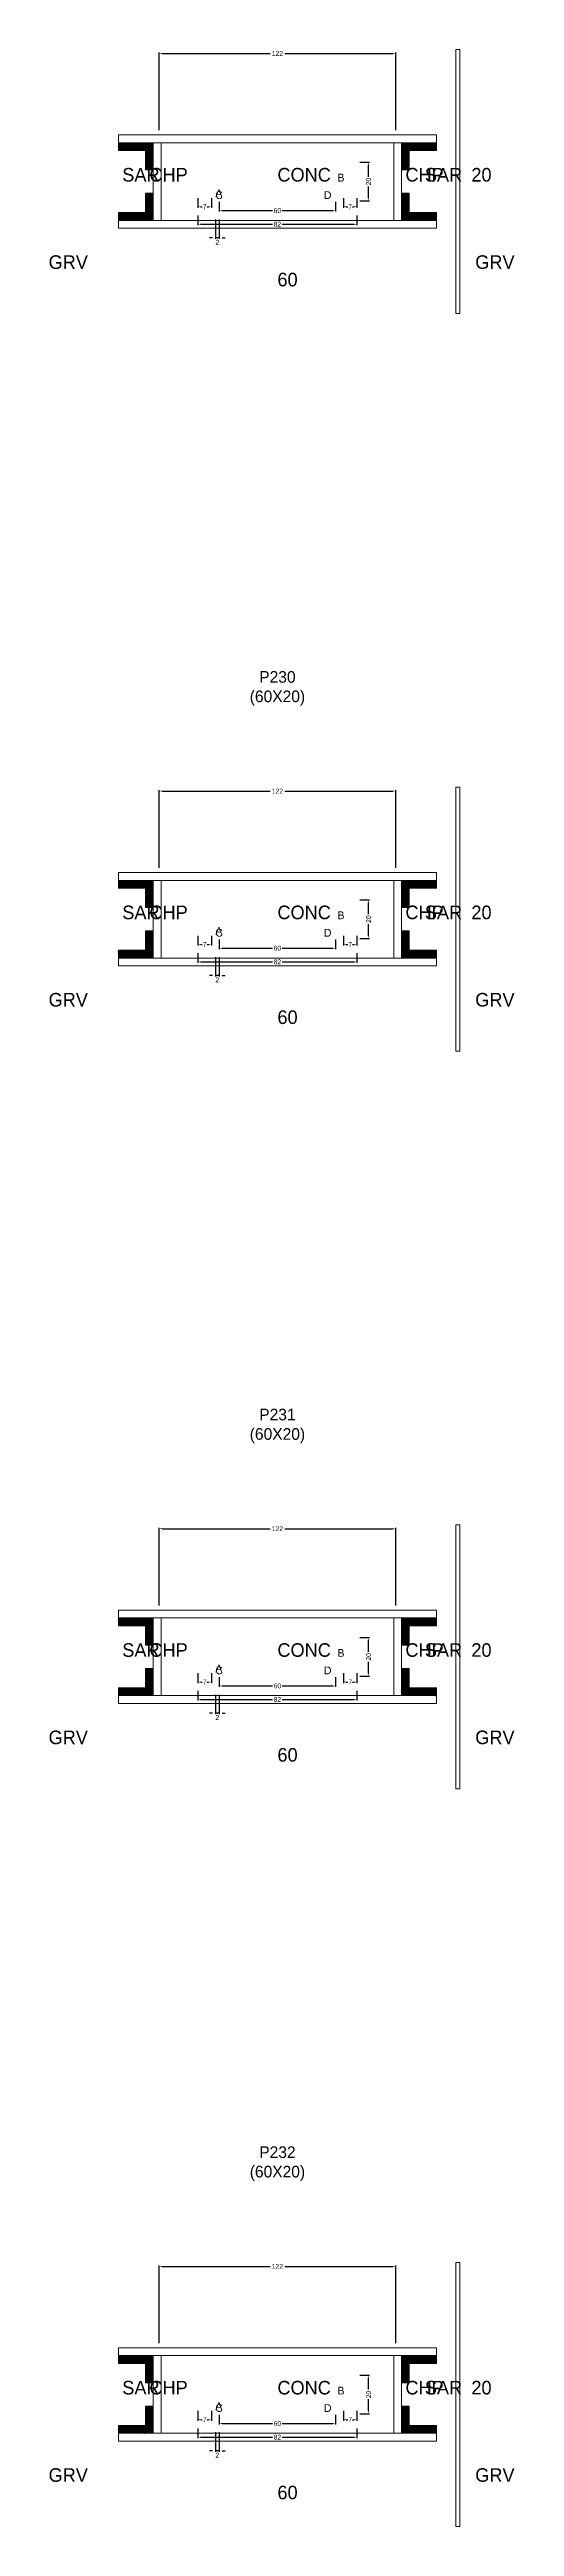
# Model space of a CAD drawing. Header units: centimetres. Extents: x -10500 to 4299, y -38766 to 295.
# Drawn here: x -118 to 122, y -27668 to -26392 of the extents above; entities that cross this region are included whole.
import ezdxf

# ---------------------------------------------------------------- set-up
doc = ezdxf.new("R2010")
doc.units = ezdxf.units.CM
for name, color, linetype in [('COTA', 241, 'Continuous'), ('Hachura', 251, 'Continuous'), ('NOMENCLATURA', 7, 'Continuous'), ('SARRAFO', 251, 'Continuous'), ('Texto Seção', 7, 'Continuous')]:
    doc.layers.add(name, color=color, linetype=linetype)
doc.dimstyles.new('cotax2', dxfattribs={"dimtxt": 2.5, "dimasz": 1.5, "dimexe": 0.5, "dimexo": 0.5, "dimgap": 0.5, "dimtad": 1, "dimcen": 2.5, "dimazin": 3, "dimtfac": 1, "dimtmove": 0, "dimatfit": 3})

# ---------------------------------------------------------------- blocks, each defined once
blk = doc.blocks.new('_CLOSEDFILLED')
at = {"color": 0, "linetype": 'BYBLOCK'}
blk.add_solid([(-1, 0.16), (0, 0), (-1, -0.16)], dxfattribs=at)
blk = doc.blocks.new('*D1898')
for p, q in [((-41, -26477.5), (-41, -26482.5)), ((-39.5, -26482), (-2.5, -26482)), ((2.5, -26482), (39.5, -26482)), ((41, -26477.5), (41, -26482.5))]:
    blk.add_line(p, q)
at = {"layer": 'Defpoints'}
for p in [(-41, -26477), (41, -26477), (-41, -26482)]:
    blk.add_point(p, dxfattribs=at)
at = {"layer": 'COTA', "xscale": 1.5, "yscale": 1.5, "rotation": 180}
blk.add_blockref('_CLOSEDFILLED', (-41, -26482), dxfattribs=at)
at = {"layer": 'COTA', "xscale": 1.5, "yscale": 1.5}
blk.add_blockref('_CLOSEDFILLED', (41, -26482), dxfattribs=at)
at = {"layer": 'COTA', "insert": (0, -26482), "char_height": 2.5, "attachment_point": 5}
blk.add_mtext('82', dxfattribs=at)
blk = doc.blocks.new('*D1899')
for p, q in [((-30, -26470.5), (-30, -26475.5)), ((-28.5, -26475), (-2.5, -26475)), ((2.5, -26475), (28.5, -26475)), ((30, -26470.5), (30, -26475.5))]:
    blk.add_line(p, q)
at = {"layer": 'Defpoints'}
for p in [(-30, -26470), (-30, -26475), (30, -26470)]:
    blk.add_point(p, dxfattribs=at)
at = {"layer": 'COTA', "xscale": 1.5, "yscale": 1.5, "rotation": 180}
blk.add_blockref('_CLOSEDFILLED', (-30, -26475), dxfattribs=at)
at = {"layer": 'COTA', "xscale": 1.5, "yscale": 1.5}
blk.add_blockref('_CLOSEDFILLED', (30, -26475), dxfattribs=at)
at = {"layer": 'COTA', "insert": (0, -26475), "char_height": 2.5, "attachment_point": 5}
blk.add_mtext('60', dxfattribs=at)
blk = doc.blocks.new('*D1900')
for p, q in [((42.5, -26450), (47.5, -26450)), ((47, -26457.5), (47, -26451.5)), ((47, -26468.5), (47, -26462.5)), ((42.5, -26470), (47.5, -26470))]:
    blk.add_line(p, q)
at = {"layer": 'Defpoints'}
for p in [(42, -26450), (42, -26470), (47, -26470)]:
    blk.add_point(p, dxfattribs=at)
at = {"layer": 'COTA', "xscale": 1.5, "yscale": 1.5}
for p, rotation in [((47, -26450), 90), ((47, -26470), 270)]:
    blk.add_blockref('_CLOSEDFILLED', p, dxfattribs=dict(at, rotation=rotation))
at = {"layer": 'COTA', "insert": (47, -26460), "char_height": 2.5, "attachment_point": 5, "rotation": 90}
blk.add_mtext('20', dxfattribs=at)
blk = doc.blocks.new('*D1901')
for p, q in [((-41, -26468.5), (-41, -26473.5)), ((-39.5, -26473), (-38.75, -26473)), ((-36.25, -26473), (-35.5, -26473)), ((-34, -26468.5), (-34, -26473.5))]:
    blk.add_line(p, q)
at = {"layer": 'Defpoints'}
for p in [(-41, -26468), (-41, -26473), (-34, -26468)]:
    blk.add_point(p, dxfattribs=at)
at = {"layer": 'COTA', "xscale": 1.5, "yscale": 1.5, "rotation": 180}
blk.add_blockref('_CLOSEDFILLED', (-41, -26473), dxfattribs=at)
at = {"layer": 'COTA', "xscale": 1.5, "yscale": 1.5}
blk.add_blockref('_CLOSEDFILLED', (-34, -26473), dxfattribs=at)
at = {"layer": 'COTA', "insert": (-37.5, -26473), "char_height": 2.5, "attachment_point": 5}
blk.add_mtext('7', dxfattribs=at)
blk = doc.blocks.new('*D1902')
for p, q in [((34, -26468.5), (34, -26473.5)), ((35.5, -26473), (36.25, -26473)), ((38.75, -26473), (39.5, -26473)), ((41, -26468.5), (41, -26473.5))]:
    blk.add_line(p, q)
at = {"layer": 'Defpoints'}
for p in [(34, -26468), (34, -26473), (41, -26468)]:
    blk.add_point(p, dxfattribs=at)
at = {"layer": 'COTA', "xscale": 1.5, "yscale": 1.5, "rotation": 180}
blk.add_blockref('_CLOSEDFILLED', (34, -26473), dxfattribs=at)
at = {"layer": 'COTA', "xscale": 1.5, "yscale": 1.5}
blk.add_blockref('_CLOSEDFILLED', (41, -26473), dxfattribs=at)
at = {"layer": 'COTA', "insert": (37.5, -26473), "char_height": 2.5, "attachment_point": 5}
blk.add_mtext('7', dxfattribs=at)
blk = doc.blocks.new('*D1903')
for p, q in [((-61, -26433.5), (-61, -26393.5)), ((-59.5, -26394), (-3.75, -26394)), ((3.75, -26394), (59.5, -26394)), ((61, -26433.5), (61, -26393.5))]:
    blk.add_line(p, q)
at = {"layer": 'Defpoints'}
for p in [(-61, -26394), (-61, -26434), (61, -26434)]:
    blk.add_point(p, dxfattribs=at)
at = {"layer": 'COTA', "xscale": 1.5, "yscale": 1.5, "rotation": 180}
blk.add_blockref('_CLOSEDFILLED', (-61, -26394), dxfattribs=at)
at = {"layer": 'COTA', "xscale": 1.5, "yscale": 1.5}
blk.add_blockref('_CLOSEDFILLED', (61, -26394), dxfattribs=at)
at = {"layer": 'COTA', "insert": (0, -26394), "char_height": 2.5, "attachment_point": 5}
blk.add_mtext('122', dxfattribs=at)
blk = doc.blocks.new('*D1924')
for p, q in [((-41, -26857.5), (-41, -26862.5)), ((41, -26857.5), (41, -26862.5)), ((-39.5, -26862), (-2.5, -26862)), ((2.5, -26862), (39.5, -26862))]:
    blk.add_line(p, q)
at = {"layer": 'Defpoints'}
for p in [(-41, -26857), (41, -26857), (-41, -26862)]:
    blk.add_point(p, dxfattribs=at)
at = {"layer": 'COTA', "xscale": 1.5, "yscale": 1.5, "rotation": 180}
blk.add_blockref('_CLOSEDFILLED', (-41, -26862), dxfattribs=at)
at = {"layer": 'COTA', "xscale": 1.5, "yscale": 1.5}
blk.add_blockref('_CLOSEDFILLED', (41, -26862), dxfattribs=at)
at = {"layer": 'COTA', "insert": (0, -26862), "char_height": 2.5, "attachment_point": 5}
blk.add_mtext('82', dxfattribs=at)
blk = doc.blocks.new('*D1925')
for p, q in [((-30, -26850.5), (-30, -26855.5)), ((-28.5, -26855), (-2.5, -26855)), ((2.5, -26855), (28.5, -26855)), ((30, -26850.5), (30, -26855.5))]:
    blk.add_line(p, q)
at = {"layer": 'Defpoints'}
for p in [(-30, -26850), (-30, -26855), (30, -26850)]:
    blk.add_point(p, dxfattribs=at)
at = {"layer": 'COTA', "xscale": 1.5, "yscale": 1.5, "rotation": 180}
blk.add_blockref('_CLOSEDFILLED', (-30, -26855), dxfattribs=at)
at = {"layer": 'COTA', "xscale": 1.5, "yscale": 1.5}
blk.add_blockref('_CLOSEDFILLED', (30, -26855), dxfattribs=at)
at = {"layer": 'COTA', "insert": (0, -26855), "char_height": 2.5, "attachment_point": 5}
blk.add_mtext('60', dxfattribs=at)
blk = doc.blocks.new('*D1926')
for p, q in [((42.5, -26830), (47.5, -26830)), ((47, -26837.5), (47, -26831.5)), ((47, -26848.5), (47, -26842.5)), ((42.5, -26850), (47.5, -26850))]:
    blk.add_line(p, q)
at = {"layer": 'Defpoints'}
for p in [(42, -26830), (42, -26850), (47, -26850)]:
    blk.add_point(p, dxfattribs=at)
at = {"layer": 'COTA', "xscale": 1.5, "yscale": 1.5}
for p, rotation in [((47, -26830), 90), ((47, -26850), 270)]:
    blk.add_blockref('_CLOSEDFILLED', p, dxfattribs=dict(at, rotation=rotation))
at = {"layer": 'COTA', "insert": (47, -26840), "char_height": 2.5, "attachment_point": 5, "rotation": 90}
blk.add_mtext('20', dxfattribs=at)
blk = doc.blocks.new('*D1927')
for p, q in [((-41, -26848.5), (-41, -26853.5)), ((-39.5, -26853), (-38.75, -26853)), ((-36.25, -26853), (-35.5, -26853)), ((-34, -26848.5), (-34, -26853.5))]:
    blk.add_line(p, q)
at = {"layer": 'Defpoints'}
for p in [(-41, -26848), (-41, -26853), (-34, -26848)]:
    blk.add_point(p, dxfattribs=at)
at = {"layer": 'COTA', "xscale": 1.5, "yscale": 1.5, "rotation": 180}
blk.add_blockref('_CLOSEDFILLED', (-41, -26853), dxfattribs=at)
at = {"layer": 'COTA', "xscale": 1.5, "yscale": 1.5}
blk.add_blockref('_CLOSEDFILLED', (-34, -26853), dxfattribs=at)
at = {"layer": 'COTA', "insert": (-37.5, -26853), "char_height": 2.5, "attachment_point": 5}
blk.add_mtext('7', dxfattribs=at)
blk = doc.blocks.new('*D1928')
for p, q in [((34, -26848.5), (34, -26853.5)), ((35.5, -26853), (36.25, -26853)), ((38.75, -26853), (39.5, -26853)), ((41, -26848.5), (41, -26853.5))]:
    blk.add_line(p, q)
at = {"layer": 'Defpoints'}
for p in [(34, -26848), (34, -26853), (41, -26848)]:
    blk.add_point(p, dxfattribs=at)
at = {"layer": 'COTA', "xscale": 1.5, "yscale": 1.5, "rotation": 180}
blk.add_blockref('_CLOSEDFILLED', (34, -26853), dxfattribs=at)
at = {"layer": 'COTA', "xscale": 1.5, "yscale": 1.5}
blk.add_blockref('_CLOSEDFILLED', (41, -26853), dxfattribs=at)
at = {"layer": 'COTA', "insert": (37.5, -26853), "char_height": 2.5, "attachment_point": 5}
blk.add_mtext('7', dxfattribs=at)
blk = doc.blocks.new('*D1929')
for p, q in [((-61, -26813.5), (-61, -26773.5)), ((-59.5, -26774), (-3.75, -26774)), ((3.75, -26774), (59.5, -26774)), ((61, -26813.5), (61, -26773.5))]:
    blk.add_line(p, q)
at = {"layer": 'Defpoints'}
for p in [(-61, -26774), (-61, -26814), (61, -26814)]:
    blk.add_point(p, dxfattribs=at)
at = {"layer": 'COTA', "xscale": 1.5, "yscale": 1.5, "rotation": 180}
blk.add_blockref('_CLOSEDFILLED', (-61, -26774), dxfattribs=at)
at = {"layer": 'COTA', "xscale": 1.5, "yscale": 1.5}
blk.add_blockref('_CLOSEDFILLED', (61, -26774), dxfattribs=at)
at = {"layer": 'COTA', "insert": (0, -26774), "char_height": 2.5, "attachment_point": 5}
blk.add_mtext('122', dxfattribs=at)
blk = doc.blocks.new('*D1950')
for p, q in [((-41, -27237.5), (-41, -27242.5)), ((-39.5, -27242), (-2.5, -27242)), ((2.5, -27242), (39.5, -27242)), ((41, -27237.5), (41, -27242.5))]:
    blk.add_line(p, q)
at = {"layer": 'Defpoints'}
for p in [(-41, -27237), (-41, -27242), (41, -27237)]:
    blk.add_point(p, dxfattribs=at)
at = {"layer": 'COTA', "xscale": 1.5, "yscale": 1.5, "rotation": 180}
blk.add_blockref('_CLOSEDFILLED', (-41, -27242), dxfattribs=at)
at = {"layer": 'COTA', "xscale": 1.5, "yscale": 1.5}
blk.add_blockref('_CLOSEDFILLED', (41, -27242), dxfattribs=at)
at = {"layer": 'COTA', "insert": (0, -27242), "char_height": 2.5, "attachment_point": 5}
blk.add_mtext('82', dxfattribs=at)
blk = doc.blocks.new('*D1951')
for p, q in [((-30, -27230.5), (-30, -27235.5)), ((-28.5, -27235), (-2.5, -27235)), ((2.5, -27235), (28.5, -27235)), ((30, -27230.5), (30, -27235.5))]:
    blk.add_line(p, q)
at = {"layer": 'Defpoints'}
for p in [(-30, -27230), (-30, -27235), (30, -27230)]:
    blk.add_point(p, dxfattribs=at)
at = {"layer": 'COTA', "xscale": 1.5, "yscale": 1.5, "rotation": 180}
blk.add_blockref('_CLOSEDFILLED', (-30, -27235), dxfattribs=at)
at = {"layer": 'COTA', "xscale": 1.5, "yscale": 1.5}
blk.add_blockref('_CLOSEDFILLED', (30, -27235), dxfattribs=at)
at = {"layer": 'COTA', "insert": (0, -27235), "char_height": 2.5, "attachment_point": 5}
blk.add_mtext('60', dxfattribs=at)
blk = doc.blocks.new('*D1952')
for p, q in [((42.5, -27210), (47.5, -27210)), ((47, -27217.5), (47, -27211.5)), ((47, -27228.5), (47, -27222.5)), ((42.5, -27230), (47.5, -27230))]:
    blk.add_line(p, q)
at = {"layer": 'Defpoints'}
for p in [(42, -27210), (42, -27230), (47, -27230)]:
    blk.add_point(p, dxfattribs=at)
at = {"layer": 'COTA', "xscale": 1.5, "yscale": 1.5}
for p, rotation in [((47, -27210), 90), ((47, -27230), 270)]:
    blk.add_blockref('_CLOSEDFILLED', p, dxfattribs=dict(at, rotation=rotation))
at = {"layer": 'COTA', "insert": (47, -27220), "char_height": 2.5, "attachment_point": 5, "rotation": 90}
blk.add_mtext('20', dxfattribs=at)
blk = doc.blocks.new('*D1953')
for p, q in [((-41, -27228.5), (-41, -27233.5)), ((-34, -27228.5), (-34, -27233.5)), ((-39.5, -27233), (-38.75, -27233)), ((-36.25, -27233), (-35.5, -27233))]:
    blk.add_line(p, q)
at = {"layer": 'Defpoints'}
for p in [(-41, -27228), (-34, -27228), (-41, -27233)]:
    blk.add_point(p, dxfattribs=at)
at = {"layer": 'COTA', "xscale": 1.5, "yscale": 1.5, "rotation": 180}
blk.add_blockref('_CLOSEDFILLED', (-41, -27233), dxfattribs=at)
at = {"layer": 'COTA', "xscale": 1.5, "yscale": 1.5}
blk.add_blockref('_CLOSEDFILLED', (-34, -27233), dxfattribs=at)
at = {"layer": 'COTA', "insert": (-37.5, -27233), "char_height": 2.5, "attachment_point": 5}
blk.add_mtext('7', dxfattribs=at)
blk = doc.blocks.new('*D1954')
for p, q in [((34, -27228.5), (34, -27233.5)), ((41, -27228.5), (41, -27233.5)), ((35.5, -27233), (36.25, -27233)), ((38.75, -27233), (39.5, -27233))]:
    blk.add_line(p, q)
at = {"layer": 'Defpoints'}
for p in [(34, -27228), (41, -27228), (34, -27233)]:
    blk.add_point(p, dxfattribs=at)
at = {"layer": 'COTA', "xscale": 1.5, "yscale": 1.5, "rotation": 180}
blk.add_blockref('_CLOSEDFILLED', (34, -27233), dxfattribs=at)
at = {"layer": 'COTA', "xscale": 1.5, "yscale": 1.5}
blk.add_blockref('_CLOSEDFILLED', (41, -27233), dxfattribs=at)
at = {"layer": 'COTA', "insert": (37.5, -27233), "char_height": 2.5, "attachment_point": 5}
blk.add_mtext('7', dxfattribs=at)
blk = doc.blocks.new('*D1955')
for p, q in [((-61, -27193.5), (-61, -27153.5)), ((-59.5, -27154), (-3.75, -27154)), ((3.75, -27154), (59.5, -27154)), ((61, -27193.5), (61, -27153.5))]:
    blk.add_line(p, q)
at = {"layer": 'Defpoints'}
for p in [(-61, -27154), (-61, -27194), (61, -27194)]:
    blk.add_point(p, dxfattribs=at)
at = {"layer": 'COTA', "xscale": 1.5, "yscale": 1.5, "rotation": 180}
blk.add_blockref('_CLOSEDFILLED', (-61, -27154), dxfattribs=at)
at = {"layer": 'COTA', "xscale": 1.5, "yscale": 1.5}
blk.add_blockref('_CLOSEDFILLED', (61, -27154), dxfattribs=at)
at = {"layer": 'COTA', "insert": (0, -27154), "char_height": 2.5, "attachment_point": 5}
blk.add_mtext('122', dxfattribs=at)
blk = doc.blocks.new('*D1976')
for p, q in [((-41, -27617.5), (-41, -27622.5)), ((-39.5, -27622), (-2.5, -27622)), ((2.5, -27622), (39.5, -27622)), ((41, -27617.5), (41, -27622.5))]:
    blk.add_line(p, q)
at = {"layer": 'Defpoints'}
for p in [(-41, -27617), (-41, -27622), (41, -27617)]:
    blk.add_point(p, dxfattribs=at)
at = {"layer": 'COTA', "xscale": 1.5, "yscale": 1.5, "rotation": 180}
blk.add_blockref('_CLOSEDFILLED', (-41, -27622), dxfattribs=at)
at = {"layer": 'COTA', "xscale": 1.5, "yscale": 1.5}
blk.add_blockref('_CLOSEDFILLED', (41, -27622), dxfattribs=at)
at = {"layer": 'COTA', "insert": (0, -27622), "char_height": 2.5, "attachment_point": 5}
blk.add_mtext('82', dxfattribs=at)
blk = doc.blocks.new('*D1977')
for p, q in [((-30, -27610.5), (-30, -27615.5)), ((30, -27610.5), (30, -27615.5)), ((-28.5, -27615), (-2.5, -27615)), ((2.5, -27615), (28.5, -27615))]:
    blk.add_line(p, q)
at = {"layer": 'Defpoints'}
for p in [(-30, -27610), (30, -27610), (-30, -27615)]:
    blk.add_point(p, dxfattribs=at)
at = {"layer": 'COTA', "xscale": 1.5, "yscale": 1.5, "rotation": 180}
blk.add_blockref('_CLOSEDFILLED', (-30, -27615), dxfattribs=at)
at = {"layer": 'COTA', "xscale": 1.5, "yscale": 1.5}
blk.add_blockref('_CLOSEDFILLED', (30, -27615), dxfattribs=at)
at = {"layer": 'COTA', "insert": (0, -27615), "char_height": 2.5, "attachment_point": 5}
blk.add_mtext('60', dxfattribs=at)
blk = doc.blocks.new('*D1978')
for p, q in [((42.5, -27590), (47.5, -27590)), ((47, -27597.5), (47, -27591.5)), ((42.5, -27610), (47.5, -27610)), ((47, -27608.5), (47, -27602.5))]:
    blk.add_line(p, q)
at = {"layer": 'Defpoints'}
for p in [(42, -27590), (42, -27610), (47, -27610)]:
    blk.add_point(p, dxfattribs=at)
at = {"layer": 'COTA', "xscale": 1.5, "yscale": 1.5}
for p, rotation in [((47, -27590), 90), ((47, -27610), 270)]:
    blk.add_blockref('_CLOSEDFILLED', p, dxfattribs=dict(at, rotation=rotation))
at = {"layer": 'COTA', "insert": (47, -27600), "char_height": 2.5, "attachment_point": 5, "rotation": 90}
blk.add_mtext('20', dxfattribs=at)
blk = doc.blocks.new('*D1979')
for p, q in [((-41, -27608.5), (-41, -27613.5)), ((-34, -27608.5), (-34, -27613.5)), ((-39.5, -27613), (-38.75, -27613)), ((-36.25, -27613), (-35.5, -27613))]:
    blk.add_line(p, q)
at = {"layer": 'Defpoints'}
for p in [(-41, -27608), (-34, -27608), (-41, -27613)]:
    blk.add_point(p, dxfattribs=at)
at = {"layer": 'COTA', "xscale": 1.5, "yscale": 1.5, "rotation": 180}
blk.add_blockref('_CLOSEDFILLED', (-41, -27613), dxfattribs=at)
at = {"layer": 'COTA', "xscale": 1.5, "yscale": 1.5}
blk.add_blockref('_CLOSEDFILLED', (-34, -27613), dxfattribs=at)
at = {"layer": 'COTA', "insert": (-37.5, -27613), "char_height": 2.5, "attachment_point": 5}
blk.add_mtext('7', dxfattribs=at)
blk = doc.blocks.new('*D1980')
for p, q in [((34, -27608.5), (34, -27613.5)), ((41, -27608.5), (41, -27613.5)), ((35.5, -27613), (36.25, -27613)), ((38.75, -27613), (39.5, -27613))]:
    blk.add_line(p, q)
at = {"layer": 'Defpoints'}
for p in [(34, -27608), (41, -27608), (34, -27613)]:
    blk.add_point(p, dxfattribs=at)
at = {"layer": 'COTA', "xscale": 1.5, "yscale": 1.5, "rotation": 180}
blk.add_blockref('_CLOSEDFILLED', (34, -27613), dxfattribs=at)
at = {"layer": 'COTA', "xscale": 1.5, "yscale": 1.5}
blk.add_blockref('_CLOSEDFILLED', (41, -27613), dxfattribs=at)
at = {"layer": 'COTA', "insert": (37.5, -27613), "char_height": 2.5, "attachment_point": 5}
blk.add_mtext('7', dxfattribs=at)
blk = doc.blocks.new('*D1981')
for p, q in [((-61, -27573.5), (-61, -27533.5)), ((-59.5, -27534), (-3.75, -27534)), ((3.75, -27534), (59.5, -27534)), ((61, -27573.5), (61, -27533.5))]:
    blk.add_line(p, q)
at = {"layer": 'Defpoints'}
for p in [(-61, -27534), (-61, -27574), (61, -27574)]:
    blk.add_point(p, dxfattribs=at)
at = {"layer": 'COTA', "xscale": 1.5, "yscale": 1.5, "rotation": 180}
blk.add_blockref('_CLOSEDFILLED', (-61, -27534), dxfattribs=at)
at = {"layer": 'COTA', "xscale": 1.5, "yscale": 1.5}
blk.add_blockref('_CLOSEDFILLED', (61, -27534), dxfattribs=at)
at = {"layer": 'COTA', "insert": (0, -27534), "char_height": 2.5, "attachment_point": 5}
blk.add_mtext('122', dxfattribs=at)

msp = doc.modelspace()

# ---------------------------------------------------------------- hatches: boundary and pattern name
at = {"layer": 'SARRAFO'}
h = msp.add_hatch(dxfattribs=at)
h.set_pattern_fill('SOLID', scale=2)
h.paths.add_polyline_path([(-82, -26444), (-68, -26444), (-68, -26440), (-82, -26440)])
h = msp.add_hatch(dxfattribs=at)
h.set_pattern_fill('SOLID', scale=2)
h.paths.add_polyline_path([(-68, -26454), (-64, -26454), (-64, -26440), (-68, -26440)])
h = msp.add_hatch(dxfattribs=at)
h.set_pattern_fill('SOLID', scale=2)
h.paths.add_polyline_path([(64, -26454), (68, -26454), (68, -26440), (64, -26440)])
h = msp.add_hatch(dxfattribs=at)
h.set_pattern_fill('SOLID', scale=2)
h.paths.add_polyline_path([(68, -26444), (82, -26444), (82, -26440), (68, -26440)])
h = msp.add_hatch(dxfattribs=at)
h.set_pattern_fill('SOLID', scale=2)
h.paths.add_polyline_path([(-82, -26480), (-68, -26480), (-68, -26476), (-82, -26476)])
h = msp.add_hatch(dxfattribs=at)
h.set_pattern_fill('SOLID', scale=2)
h.paths.add_polyline_path([(-68, -26480), (-64, -26480), (-64, -26466), (-68, -26466)])
h = msp.add_hatch(dxfattribs=at)
h.set_pattern_fill('SOLID', scale=2)
h.paths.add_polyline_path([(64, -26480), (68, -26480), (68, -26466), (64, -26466)])
h = msp.add_hatch(dxfattribs=at)
h.set_pattern_fill('SOLID', scale=2)
h.paths.add_polyline_path([(68, -26480), (82, -26480), (82, -26476), (68, -26476)])
h = msp.add_hatch(dxfattribs=at)
h.set_pattern_fill('SOLID', scale=2)
h.paths.add_polyline_path([(-82, -26824), (-68, -26824), (-68, -26820), (-82, -26820)])
h = msp.add_hatch(dxfattribs=at)
h.set_pattern_fill('SOLID', scale=2)
h.paths.add_polyline_path([(-68, -26834), (-64, -26834), (-64, -26820), (-68, -26820)])
h = msp.add_hatch(dxfattribs=at)
h.set_pattern_fill('SOLID', scale=2)
h.paths.add_polyline_path([(64, -26834), (68, -26834), (68, -26820), (64, -26820)])
h = msp.add_hatch(dxfattribs=at)
h.set_pattern_fill('SOLID', scale=2)
h.paths.add_polyline_path([(68, -26824), (82, -26824), (82, -26820), (68, -26820)])
h = msp.add_hatch(dxfattribs=at)
h.set_pattern_fill('SOLID', scale=2)
h.paths.add_polyline_path([(-68, -26860), (-64, -26860), (-64, -26846), (-68, -26846)])
h = msp.add_hatch(dxfattribs=at)
h.set_pattern_fill('SOLID', scale=2)
h.paths.add_polyline_path([(64, -26860), (68, -26860), (68, -26846), (64, -26846)])
h = msp.add_hatch(dxfattribs=at)
h.set_pattern_fill('SOLID', scale=2)
h.paths.add_polyline_path([(-82, -26860), (-68, -26860), (-68, -26856), (-82, -26856)])
h = msp.add_hatch(dxfattribs=at)
h.set_pattern_fill('SOLID', scale=2)
h.paths.add_polyline_path([(68, -26860), (82, -26860), (82, -26856), (68, -26856)])
h = msp.add_hatch(dxfattribs=at)
h.set_pattern_fill('SOLID', scale=2)
h.paths.add_polyline_path([(-82, -27204), (-68, -27204), (-68, -27200), (-82, -27200)])
h = msp.add_hatch(dxfattribs=at)
h.set_pattern_fill('SOLID', scale=2)
h.paths.add_polyline_path([(-68, -27214), (-64, -27214), (-64, -27200), (-68, -27200)])
h = msp.add_hatch(dxfattribs=at)
h.set_pattern_fill('SOLID', scale=2)
h.paths.add_polyline_path([(64, -27214), (68, -27214), (68, -27200), (64, -27200)])
h = msp.add_hatch(dxfattribs=at)
h.set_pattern_fill('SOLID', scale=2)
h.paths.add_polyline_path([(68, -27204), (82, -27204), (82, -27200), (68, -27200)])
h = msp.add_hatch(dxfattribs=at)
h.set_pattern_fill('SOLID', scale=2)
h.paths.add_polyline_path([(-68, -27240), (-64, -27240), (-64, -27226), (-68, -27226)])
h = msp.add_hatch(dxfattribs=at)
h.set_pattern_fill('SOLID', scale=2)
h.paths.add_polyline_path([(64, -27240), (68, -27240), (68, -27226), (64, -27226)])
h = msp.add_hatch(dxfattribs=at)
h.set_pattern_fill('SOLID', scale=2)
h.paths.add_polyline_path([(-82, -27240), (-68, -27240), (-68, -27236), (-82, -27236)])
h = msp.add_hatch(dxfattribs=at)
h.set_pattern_fill('SOLID', scale=2)
h.paths.add_polyline_path([(68, -27240), (82, -27240), (82, -27236), (68, -27236)])
h = msp.add_hatch(dxfattribs=at)
h.set_pattern_fill('SOLID', scale=2)
h.paths.add_polyline_path([(-82, -27584), (-68, -27584), (-68, -27580), (-82, -27580)])
h = msp.add_hatch(dxfattribs=at)
h.set_pattern_fill('SOLID', scale=2)
h.paths.add_polyline_path([(-68, -27594), (-64, -27594), (-64, -27580), (-68, -27580)])
h = msp.add_hatch(dxfattribs=at)
h.set_pattern_fill('SOLID', scale=2)
h.paths.add_polyline_path([(64, -27594), (68, -27594), (68, -27580), (64, -27580)])
h = msp.add_hatch(dxfattribs=at)
h.set_pattern_fill('SOLID', scale=2)
h.paths.add_polyline_path([(68, -27584), (82, -27584), (82, -27580), (68, -27580)])
h = msp.add_hatch(dxfattribs=at)
h.set_pattern_fill('SOLID', scale=2)
h.paths.add_polyline_path([(-68, -27620), (-64, -27620), (-64, -27606), (-68, -27606)])
h = msp.add_hatch(dxfattribs=at)
h.set_pattern_fill('SOLID', scale=2)
h.paths.add_polyline_path([(64, -27620), (68, -27620), (68, -27606), (64, -27606)])
h = msp.add_hatch(dxfattribs=at)
h.set_pattern_fill('SOLID', scale=2)
h.paths.add_polyline_path([(-82, -27620), (-68, -27620), (-68, -27616), (-82, -27616)])
h = msp.add_hatch(dxfattribs=at)
h.set_pattern_fill('SOLID', scale=2)
h.paths.add_polyline_path([(68, -27620), (82, -27620), (82, -27616), (68, -27616)])

# ---------------------------------------------------------------- linework, layer by layer
at = {"layer": 'Hachura', "lineweight": 13}
for points in [[(92, -26528), (94, -26528), (94, -26392), (92, -26392)], [(92, -26908), (94, -26908), (94, -26772), (92, -26772)], [(92, -27288), (94, -27288), (94, -27152), (92, -27152)], [(92, -27668), (94, -27668), (94, -27532), (92, -27532)]]:
    msp.add_lwpolyline(points, close=True, dxfattribs=at)
at = {"layer": 'Hachura', "lineweight": 18}
for points in [[(-82, -26440), (82, -26440), (82, -26436), (-82, -26436)], [(-64, -26480), (-60, -26480), (-60, -26440), (-64, -26440)], [(60, -26480), (64, -26480), (64, -26440), (60, -26440)], [(-82, -26484), (82, -26484), (82, -26480), (-82, -26480)], [(-82, -26820), (82, -26820), (82, -26816), (-82, -26816)], [(-64, -26860), (-60, -26860), (-60, -26820), (-64, -26820)], [(60, -26860), (64, -26860), (64, -26820), (60, -26820)], [(-82, -26864), (82, -26864), (82, -26860), (-82, -26860)], [(-82, -27200), (82, -27200), (82, -27196), (-82, -27196)], [(-64, -27240), (-60, -27240), (-60, -27200), (-64, -27200)], [(60, -27240), (64, -27240), (64, -27200), (60, -27200)], [(-82, -27244), (82, -27244), (82, -27240), (-82, -27240)], [(-82, -27580), (82, -27580), (82, -27576), (-82, -27576)], [(-64, -27620), (-60, -27620), (-60, -27580), (-64, -27580)], [(60, -27620), (64, -27620), (64, -27580), (60, -27580)], [(-82, -27624), (82, -27624), (82, -27620), (-82, -27620)]]:
    msp.add_lwpolyline(points, close=True, dxfattribs=at)
at = {"layer": 'SARRAFO', "lineweight": 13}
for points in [[(-82, -26444), (-68, -26444), (-68, -26440), (-82, -26440)], [(-68, -26454), (-64, -26454), (-64, -26440), (-68, -26440)], [(64, -26454), (68, -26454), (68, -26440), (64, -26440)], [(68, -26444), (82, -26444), (82, -26440), (68, -26440)], [(-82, -26480), (-68, -26480), (-68, -26476), (-82, -26476)], [(-68, -26480), (-64, -26480), (-64, -26466), (-68, -26466)], [(64, -26480), (68, -26480), (68, -26466), (64, -26466)], [(68, -26480), (82, -26480), (82, -26476), (68, -26476)], [(-82, -26824), (-68, -26824), (-68, -26820), (-82, -26820)], [(-68, -26834), (-64, -26834), (-64, -26820), (-68, -26820)], [(64, -26834), (68, -26834), (68, -26820), (64, -26820)], [(68, -26824), (82, -26824), (82, -26820), (68, -26820)], [(-68, -26860), (-64, -26860), (-64, -26846), (-68, -26846)], [(64, -26860), (68, -26860), (68, -26846), (64, -26846)], [(-82, -26860), (-68, -26860), (-68, -26856), (-82, -26856)], [(68, -26860), (82, -26860), (82, -26856), (68, -26856)], [(-82, -27204), (-68, -27204), (-68, -27200), (-82, -27200)], [(-68, -27214), (-64, -27214), (-64, -27200), (-68, -27200)], [(64, -27214), (68, -27214), (68, -27200), (64, -27200)], [(68, -27204), (82, -27204), (82, -27200), (68, -27200)], [(-68, -27240), (-64, -27240), (-64, -27226), (-68, -27226)], [(64, -27240), (68, -27240), (68, -27226), (64, -27226)], [(-82, -27240), (-68, -27240), (-68, -27236), (-82, -27236)], [(68, -27240), (82, -27240), (82, -27236), (68, -27236)], [(-82, -27584), (-68, -27584), (-68, -27580), (-82, -27580)], [(-68, -27594), (-64, -27594), (-64, -27580), (-68, -27580)], [(64, -27594), (68, -27594), (68, -27580), (64, -27580)], [(68, -27584), (82, -27584), (82, -27580), (68, -27580)], [(-68, -27620), (-64, -27620), (-64, -27606), (-68, -27606)], [(64, -27620), (68, -27620), (68, -27606), (64, -27606)], [(-82, -27620), (-68, -27620), (-68, -27616), (-82, -27616)], [(68, -27620), (82, -27620), (82, -27616), (68, -27616)]]:
    msp.add_lwpolyline(points, close=True, dxfattribs=at)

# ---------------------------------------------------------------- texts
at = {"layer": 'NOMENCLATURA'}
for s, p in [('A', (-32, -26468)), ('B', (31, -26460)), ('C', (-32, -26469)), ('D', (24, -26469)), ('A', (-32, -26848)), ('C', (-32, -26849)), ('D', (24, -26849)), ('B', (31, -26840)), ('B', (31, -27220)), ('A', (-32, -27228)), ('C', (-32, -27229)), ('D', (24, -27229)), ('B', (31, -27600)), ('A', (-32, -27608)), ('C', (-32, -27609)), ('D', (24, -27609))]:
    msp.add_text(s, height=4, dxfattribs=at).set_placement(p)
at = {"layer": 'NOMENCLATURA', "char_height": 6, "attachment_point": 8}
for s, insert in [('P230\\P(60X20)', (0, -26730)), ('P231\\P(60X20)', (0, -27110)), ('P232\\P(60X20)', (0, -27490))]:
    msp.add_mtext(s, dxfattribs=dict(at, insert=insert))
at = {"layer": 'Texto Seção'}
for s, p in [('SAR', (-80, -26460)), ('CHP', (-66, -26460)), ('CONC', (0, -26460)), ('CHP', (66, -26460)), ('SAR', (76, -26460)), ('20', (100, -26460)), ('GRV', (-118, -26505)), ('GRV', (102, -26505)), ('60', (0, -26514)), ('SAR', (-80, -26840)), ('CHP', (-66, -26840)), ('CONC', (0, -26840)), ('CHP', (66, -26840)), ('SAR', (76, -26840)), ('20', (100, -26840)), ('GRV', (-118, -26885)), ('GRV', (102, -26885)), ('60', (0, -26894)), ('SAR', (-80, -27220)), ('CHP', (-66, -27220)), ('CONC', (0, -27220)), ('CHP', (66, -27220)), ('SAR', (76, -27220)), ('20', (100, -27220)), ('GRV', (-118, -27265)), ('60', (0, -27274)), ('GRV', (102, -27265)), ('SAR', (-80, -27600)), ('CHP', (-66, -27600)), ('CONC', (0, -27600)), ('CHP', (66, -27600)), ('SAR', (76, -27600)), ('20', (100, -27600)), ('GRV', (-118, -27645)), ('GRV', (102, -27645)), ('60', (0, -27654))]:
    msp.add_text(s, height=7, dxfattribs=at).set_placement(p)

# ---------------------------------------------------------------- dimensions: what is measured, and where the dimension line sits
at = {"layer": 'COTA'}
for base, p1, p2, picture, middle in [((-61, -26394), (-61, -26434), (61, -26434), '*D1903', (0, -26394)), ((-41, -26473), (-41, -26468), (-34, -26468), '*D1901', (-37.5, -26473)), ((-41, -26482), (-41, -26477), (41, -26477), '*D1898', (0, -26482)), ((-30, -26475), (-30, -26470), (30, -26470), '*D1899', (0, -26475)), ((34, -26473), (34, -26468), (41, -26468), '*D1902', (37.5, -26473)), ((-61, -26774), (-61, -26814), (61, -26814), '*D1929', (0, -26774)), ((-41, -26853), (-41, -26848), (-34, -26848), '*D1927', (-37.5, -26853)), ((-41, -26862), (-41, -26857), (41, -26857), '*D1924', (0, -26862)), ((-30, -26855), (-30, -26850), (30, -26850), '*D1925', (0, -26855)), ((34, -26853), (34, -26848), (41, -26848), '*D1928', (37.5, -26853)), ((-61, -27154), (-61, -27194), (61, -27194), '*D1955', (0, -27154)), ((-41, -27233), (-41, -27228), (-34, -27228), '*D1953', (-37.5, -27233)), ((34, -27233), (34, -27228), (41, -27228), '*D1954', (37.5, -27233)), ((-41, -27242), (-41, -27237), (41, -27237), '*D1950', (0, -27242)), ((-30, -27235), (-30, -27230), (30, -27230), '*D1951', (0, -27235)), ((-61, -27534), (-61, -27574), (61, -27574), '*D1981', (0, -27534)), ((-41, -27613), (-41, -27608), (-34, -27608), '*D1979', (-37.5, -27613)), ((-30, -27615), (-30, -27610), (30, -27610), '*D1977', (0, -27615)), ((34, -27613), (34, -27608), (41, -27608), '*D1980', (37.5, -27613)), ((-41, -27622), (-41, -27617), (41, -27617), '*D1976', (0, -27622))]:
    dim = msp.add_linear_dim(base=base, p1=p1, p2=p2, dimstyle='cotax2', dxfattribs=at)
    dim.commit()
    dim.dimension.update_dxf_attribs({"geometry": picture, "text_midpoint": middle})
for base, p1, p2, picture, middle in [((47, -26470), (42, -26470), (42, -26450), '*D1900', (47, -26460)), ((47, -26850), (42, -26850), (42, -26830), '*D1926', (47, -26840)), ((47, -27230), (42, -27230), (42, -27210), '*D1952', (47, -27220)), ((47, -27610), (42, -27610), (42, -27590), '*D1978', (47, -27600))]:
    dim = msp.add_linear_dim(base=base, p1=p1, p2=p2, angle=90, dimstyle='cotax2', dxfattribs=at)
    dim.commit()
    dim.dimension.update_dxf_attribs({"geometry": picture, "text_midpoint": middle})
for base, p1, p2 in [((-30, -26489), (-30, -26479), (-32, -26479)), ((-30, -26869), (-30, -26859), (-32, -26859)), ((-30, -27249), (-30, -27239), (-32, -27239)), ((-30, -27629), (-30, -27619), (-32, -27619))]:
    msp.add_linear_dim(base=base, p1=p1, p2=p2, dimstyle='cotax2', dxfattribs=at).render()

doc.saveas('drawing.dxf')
